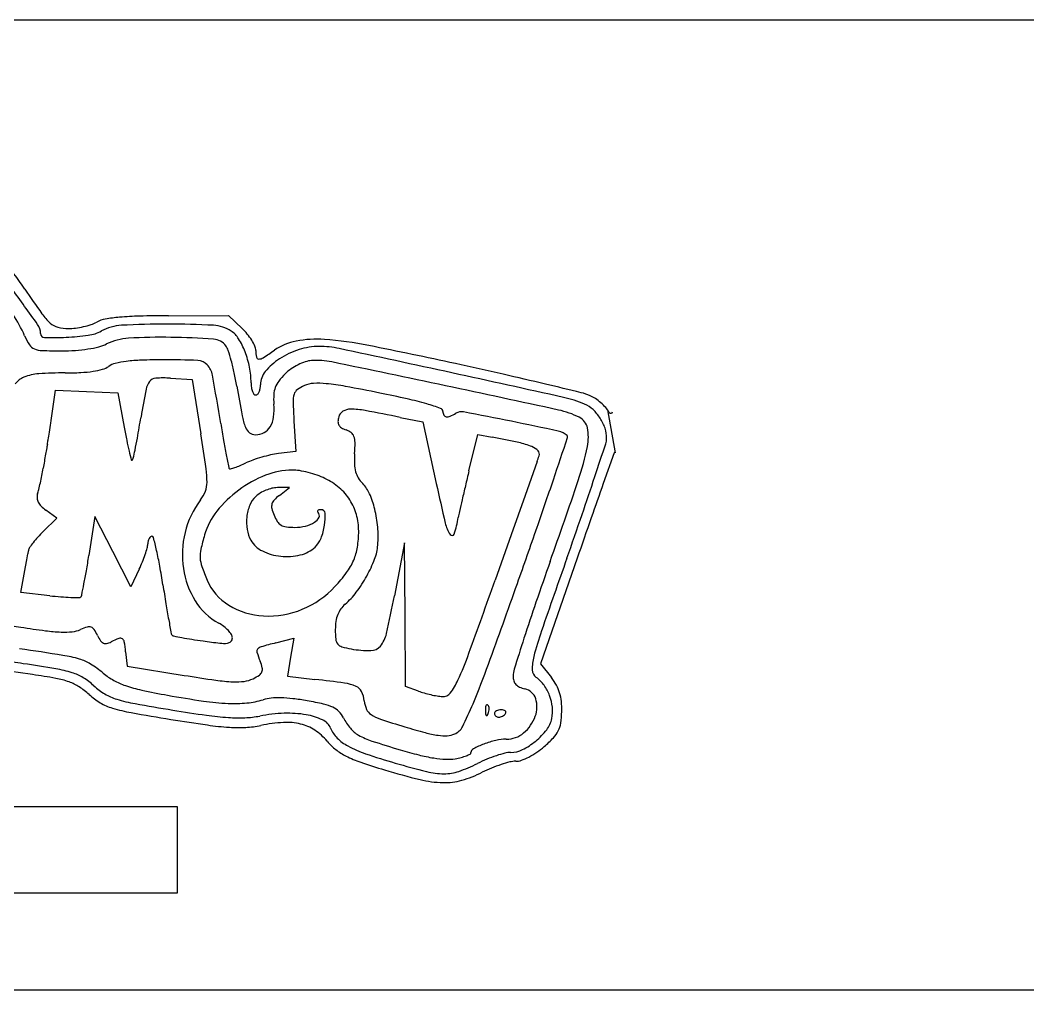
# Model space of a CAD drawing. Extents: x 0 to 8.27, y 0 to 1.29.
# Drawn here: x 4.331 to 5.674, y 0 to 1.292 of the extents above; entities that cross this region are included whole.
import ezdxf

# ---------------------------------------------------------------- set-up
doc = ezdxf.new("R2010")
doc.units = 0
doc.layers.get('0').update_dxf_attribs({"linetype": 'CONTINUOUS'})

msp = doc.modelspace()

# ---------------------------------------------------------------- linework, layer by layer
at = {"color": 7}
for points in [[(8.267717, 1.291831), (0, 1.291831)], [(4.528838, 0.898119), (4.608769, 0.898327), (4.626985, 0.881142)], [(4.531793, 0.814847), (4.560582, 0.813077), (4.571983, 0.740823)], [(4.37402, 0.767765), (4.378486, 0.798888), (4.419928, 0.797163), (4.461369, 0.795438), (4.469863, 0.749558)], [(5.113764, 0.77257), (5.124115, 0.715343)], [(4.696086, 0.757649), (4.698505, 0.717263), (4.675343, 0.714332)], [(4.837654, 0.762699), (4.867798, 0.7566), (4.88564, 0.674531)], [(4.929189, 0.691227), (4.941158, 0.739881), (4.959874, 0.73631)], [(5.122637, 0.715213), (5.10809, 0.674389)], [(5.019986, 0.703857), (5.003956, 0.658533), (4.985354, 0.605997), (4.963926, 0.545564)], [(4.67664, 0.65867), (4.690202, 0.669031), (4.673933, 0.669031)], [(4.361995, 0.610563), (4.380299, 0.628589), (4.365577, 0.639068)], [(4.489944, 0.560263), (4.478937, 0.536745), (4.454928, 0.58378), (4.430919, 0.630814), (4.4229, 0.578508)], [(4.861748, 0.397942), (4.844611, 0.404169), (4.843981, 0.499854), (4.84335, 0.595539), (4.829817, 0.52504)], [(4.370707, 0.52502), (4.33225, 0.529231), (4.336603, 0.553565), (4.33837, 0.56342), (4.340079, 0.572902), (4.341542, 0.580976)], [(5.073292, 0.574945), (5.024667, 0.434221), (5.039018, 0.415904)], [(4.672004, 0.462248), (4.695692, 0.468351), (4.691668, 0.443031), (4.687644, 0.417712), (4.724064, 0.413589)], [(4.471879, 0.450159), (4.473832, 0.431186), (4.549846, 0.41897)], [(0, 0), (8.267717, 0)]]:
    msp.add_lwpolyline(points, dxfattribs=at)
msp.add_lwpolyline([(3.859076, 0.129183), (4.541162, 0.129183), (4.541162, 0.244012), (3.859076, 0.244012)], close=True, dxfattribs=at)
for points in [[(4.337547, 0.933417), (4.3281, 0.947281), (4.318221, 0.960879), (4.307923, 0.974194)], [(4.354633, 0.886353), (4.343191, 0.902525), (4.331621, 0.918616), (4.319924, 0.934625)], [(4.337547, 0.933417), (4.345019, 0.922451), (4.352616, 0.911562), (4.360336, 0.900751)], [(4.337347, 0.8714), (4.332941, 0.881349), (4.327688, 0.890945), (4.321638, 0.900093)], [(4.360336, 0.900751), (4.363578, 0.896211), (4.367325, 0.892011), (4.371514, 0.888223)], [(4.358548, 0.874167), (4.358548, 0.878504), (4.357185, 0.882745), (4.354633, 0.886353)], [(4.371514, 0.888223), (4.374384, 0.885626), (4.377881, 0.883726), (4.381702, 0.882686)], [(4.415822, 0.883513), (4.419184, 0.884281), (4.422504, 0.8852), (4.425772, 0.886269)], [(4.425772, 0.886269), (4.428391, 0.887126), (4.43092, 0.88821), (4.433327, 0.889508)], [(4.444738, 0.893479), (4.440727, 0.892762), (4.436871, 0.89142), (4.433327, 0.889508)], [(4.463714, 0.896026), (4.457351, 0.895452), (4.451018, 0.894602), (4.444738, 0.893479)], [(4.49055, 0.897577), (4.481589, 0.897347), (4.472638, 0.89683), (4.463714, 0.896026)], [(4.527533, 0.886895), (4.50716, 0.886916), (4.48679, 0.886375), (4.466449, 0.885275)], [(4.528838, 0.898119), (4.516073, 0.898085), (4.50331, 0.897905), (4.49055, 0.897577)], [(4.588819, 0.885276), (4.568409, 0.886335), (4.547973, 0.886874), (4.527533, 0.886895)], [(4.358548, 0.874167), (4.358548, 0.871393), (4.360892, 0.869125), (4.363831, 0.869055)], [(4.381702, 0.882686), (4.386222, 0.881456), (4.390908, 0.880853), (4.395612, 0.880898)], [(4.395612, 0.880898), (4.39883, 0.88093), (4.402042, 0.881163), (4.405227, 0.881596)], [(4.405227, 0.881592), (4.408789, 0.882074), (4.412324, 0.882715), (4.415822, 0.883513)], [(4.422081, 0.872046), (4.428233, 0.872904), (4.43416, 0.874838), (4.439558, 0.87775)], [(4.466449, 0.885275), (4.456989, 0.884763), (4.447784, 0.882187), (4.439558, 0.87775)], [(4.612414, 0.877577), (4.605464, 0.88217), (4.597291, 0.884836), (4.588819, 0.885276)], [(4.62241, 0.867298), (4.61991, 0.871369), (4.616499, 0.874877), (4.612414, 0.877577)], [(4.633956, 0.873664), (4.631804, 0.876295), (4.629475, 0.878792), (4.626985, 0.881142)], [(4.63985, 0.865417), (4.638074, 0.868282), (4.636106, 0.871037), (4.633956, 0.873664)], [(4.337347, 0.8714), (4.339222, 0.867165), (4.341417, 0.863062), (4.343915, 0.859124)], [(4.343915, 0.859124), (4.345404, 0.856776), (4.34764, 0.854931), (4.350304, 0.853852)], [(4.363831, 0.869055), (4.373443, 0.868826), (4.383061, 0.868923), (4.392666, 0.869347)], [(4.392666, 0.869351), (4.402513, 0.869786), (4.41233, 0.870686), (4.422081, 0.872046)], [(4.436106, 0.856677), (4.439689, 0.857567), (4.443157, 0.858827), (4.446449, 0.860432)], [(4.475875, 0.868086), (4.465608, 0.867497), (4.455585, 0.86489), (4.446449, 0.860432)], [(4.532257, 0.869251), (4.513454, 0.869553), (4.494646, 0.869166), (4.475875, 0.868089)], [(4.588947, 0.866778), (4.57008, 0.868123), (4.551175, 0.868947), (4.532257, 0.869251)], [(4.605439, 0.857884), (4.60164, 0.863039), (4.595583, 0.866305), (4.588947, 0.866778)], [(4.630978, 0.84998), (4.628669, 0.85598), (4.625802, 0.861775), (4.62241, 0.867298)], [(4.64396, 0.857617), (4.642778, 0.860301), (4.641405, 0.862907), (4.63985, 0.865417)], [(4.699112, 0.864276), (4.68857, 0.862299), (4.678622, 0.858148), (4.669979, 0.85212)], [(4.736571, 0.866361), (4.724042, 0.86729), (4.711438, 0.866588), (4.699112, 0.864276)], [(4.795606, 0.858338), (4.776131, 0.86221), (4.756412, 0.86489), (4.736571, 0.866361)], [(4.350304, 0.853852), (4.353535, 0.852544), (4.356996, 0.851816), (4.360509, 0.851706)], [(4.360509, 0.851706), (4.369331, 0.851429), (4.378157, 0.85129), (4.386983, 0.851289)], [(4.386983, 0.851293), (4.392965, 0.851293), (4.398945, 0.851502), (4.40491, 0.851918)], [(4.40491, 0.851915), (4.410536, 0.852307), (4.416141, 0.852932), (4.421708, 0.853788)], [(4.421708, 0.853788), (4.426554, 0.854533), (4.431358, 0.855497), (4.436106, 0.856677)], [(4.608591, 0.851743), (4.607887, 0.853933), (4.606824, 0.856005), (4.605439, 0.857884)], [(4.612598, 0.838199), (4.611369, 0.842741), (4.610033, 0.847257), (4.608591, 0.851743)], [(4.636909, 0.829374), (4.635541, 0.836386), (4.633558, 0.843278), (4.630978, 0.84998)], [(4.6452, 0.851745), (4.6452, 0.85376), (4.644778, 0.855755), (4.643959, 0.857617)], [(4.6452, 0.851745), (4.6452, 0.84874), (4.64549, 0.845742), (4.646066, 0.842787)], [(4.655072, 0.84212), (4.660107, 0.845366), (4.665076, 0.848699), (4.669979, 0.85212)], [(4.702837, 0.852945), (4.693627, 0.849971), (4.684894, 0.845817), (4.676882, 0.840601)], [(4.729759, 0.857172), (4.7206, 0.857172), (4.711503, 0.855743), (4.702837, 0.852945)], [(4.756248, 0.854369), (4.747557, 0.856231), (4.738672, 0.857172), (4.729759, 0.857172)], [(4.906323, 0.821953), (4.856318, 0.832839), (4.806293, 0.843645), (4.756248, 0.854369)], [(4.911034, 0.83425), (4.872644, 0.842643), (4.834166, 0.850673), (4.795606, 0.858338)], [(4.458132, 0.834571), (4.454925, 0.833787), (4.451914, 0.832413), (4.449272, 0.830527)], [(4.472606, 0.837205), (4.467728, 0.836614), (4.462894, 0.835734), (4.458132, 0.834571)], [(4.493072, 0.838798), (4.486228, 0.83856), (4.479399, 0.838028), (4.472606, 0.837205)], [(4.522008, 0.839347), (4.51236, 0.839319), (4.502713, 0.839139), (4.493072, 0.838805)], [(4.567905, 0.838511), (4.552614, 0.839118), (4.537312, 0.8394), (4.522008, 0.839355)], [(4.580674, 0.83264), (4.577469, 0.836189), (4.572842, 0.838316), (4.567905, 0.838511)], [(4.587464, 0.818952), (4.586547, 0.824008), (4.584201, 0.828737), (4.580674, 0.83264)], [(4.616567, 0.821838), (4.615388, 0.827322), (4.614065, 0.832777), (4.612598, 0.838199)], [(4.646066, 0.842787), (4.646343, 0.841364), (4.64767, 0.840337), (4.649204, 0.84036)], [(4.649204, 0.84036), (4.651301, 0.840392), (4.653341, 0.841004), (4.655072, 0.84212)], [(4.676882, 0.840601), (4.669672, 0.835906), (4.663255, 0.83021), (4.657849, 0.823705)], [(4.701545, 0.832745), (4.698311, 0.831108), (4.695212, 0.829245), (4.692274, 0.82717)], [(4.711014, 0.836665), (4.707753, 0.835595), (4.704587, 0.834284), (4.701545, 0.832745)], [(4.719565, 0.838347), (4.71665, 0.838137), (4.713775, 0.837572), (4.711014, 0.836665)], [(4.746414, 0.836562), (4.737605, 0.838392), (4.728559, 0.838993), (4.719565, 0.838347)], [(4.897964, 0.804744), (4.847473, 0.815458), (4.796956, 0.826064), (4.746414, 0.836562)], [(4.974692, 0.820079), (4.953493, 0.824883), (4.932273, 0.829607), (4.911034, 0.83425)], [(4.356153, 0.820695), (4.349354, 0.820228), (4.342684, 0.8187), (4.336415, 0.816172)], [(4.391221, 0.821896), (4.37952, 0.821896), (4.367823, 0.821495), (4.356153, 0.820695)], [(4.391221, 0.821896), (4.398223, 0.821897), (4.405224, 0.82207), (4.412217, 0.822417)], [(4.412217, 0.822412), (4.417753, 0.822685), (4.42327, 0.82323), (4.428745, 0.824045)], [(4.428745, 0.824045), (4.432968, 0.824673), (4.437143, 0.825561), (4.441243, 0.826704)], [(4.441243, 0.826704), (4.444142, 0.827512), (4.446862, 0.828807), (4.449272, 0.830527)], [(4.598602, 0.754572), (4.595064, 0.776058), (4.591352, 0.797519), (4.587464, 0.818952)], [(4.619947, 0.804257), (4.618949, 0.810139), (4.617822, 0.816001), (4.616567, 0.821838)], [(4.638934, 0.808667), (4.638919, 0.815612), (4.638241, 0.822543), (4.636909, 0.829374)], [(4.657849, 0.823705), (4.653692, 0.818703), (4.651432, 0.81253), (4.651432, 0.806173)], [(4.684281, 0.820493), (4.681255, 0.817513), (4.678448, 0.814342), (4.675879, 0.811002)], [(4.692274, 0.82717), (4.68942, 0.825154), (4.686747, 0.822921), (4.684281, 0.820493)], [(5.055167, 0.789264), (5.005574, 0.80025), (4.95596, 0.811147), (4.906323, 0.821953)], [(5.03103, 0.806989), (5.012277, 0.811454), (4.993498, 0.815818), (4.974692, 0.820079)], [(4.336415, 0.816172), (4.331733, 0.814284), (4.327717, 0.81118), (4.324834, 0.807221)], [(4.503784, 0.810662), (4.501434, 0.807578), (4.49984, 0.804039), (4.499117, 0.800302)], [(4.511931, 0.814897), (4.508679, 0.814713), (4.505687, 0.813158), (4.503784, 0.810662)], [(4.531793, 0.814847), (4.525179, 0.815237), (4.518545, 0.815237), (4.511931, 0.814847)], [(4.638934, 0.808667), (4.638939, 0.806595), (4.639095, 0.804525), (4.639402, 0.802474)], [(4.650975, 0.800936), (4.651279, 0.802667), (4.651432, 0.804418), (4.651432, 0.806173)], [(4.675879, 0.811002), (4.673889, 0.808415), (4.672308, 0.805569), (4.671185, 0.802553)], [(4.722242, 0.80791), (4.717999, 0.807678), (4.713839, 0.806705), (4.709973, 0.805043)], [(4.739045, 0.807542), (4.733463, 0.808092), (4.727844, 0.808214), (4.722242, 0.807906)], [(4.764745, 0.803909), (4.756239, 0.805477), (4.747664, 0.806689), (4.739045, 0.807542)], [(5.078543, 0.795526), (5.062718, 0.799394), (5.04688, 0.803215), (5.03103, 0.806989)], [(4.499117, 0.800302), (4.496724, 0.787925), (4.494471, 0.775524), (4.49236, 0.763102)], [(4.619947, 0.804257), (4.622177, 0.79112), (4.624518, 0.778), (4.626969, 0.764899)], [(4.639402, 0.802474), (4.639669, 0.800691), (4.640134, 0.798939), (4.640789, 0.797248)], [(4.640789, 0.797248), (4.641285, 0.795968), (4.641964, 0.794759), (4.642807, 0.793654)], [(4.642807, 0.793654), (4.643363, 0.792931), (4.644253, 0.792503), (4.6452, 0.792505)], [(4.6452, 0.792499), (4.646112, 0.792498), (4.64698, 0.792866), (4.647584, 0.793509)], [(4.647584, 0.793512), (4.648421, 0.794406), (4.649102, 0.79542), (4.649601, 0.796515)], [(4.649601, 0.796515), (4.650247, 0.797931), (4.650708, 0.799416), (4.650975, 0.800936)], [(4.669191, 0.793075), (4.668949, 0.788817), (4.668991, 0.784549), (4.669318, 0.780296)], [(4.671185, 0.802553), (4.670048, 0.799499), (4.669377, 0.796307), (4.669191, 0.793075)], [(4.69628, 0.793377), (4.695295, 0.790016), (4.694847, 0.786535), (4.69495, 0.783049)], [(4.700623, 0.799608), (4.698518, 0.798012), (4.696999, 0.795832), (4.69628, 0.793377)], [(4.709973, 0.805043), (4.706628, 0.803605), (4.703488, 0.80178), (4.700623, 0.799608)], [(4.810371, 0.795107), (4.79519, 0.798167), (4.77998, 0.801101), (4.764745, 0.803909)], [(4.846945, 0.787292), (4.834788, 0.790039), (4.822596, 0.792644), (4.810371, 0.795107)], [(5.048489, 0.772433), (4.998342, 0.78332), (4.948167, 0.79409), (4.897964, 0.804744)], [(5.090619, 0.791489), (5.086725, 0.793163), (5.082685, 0.794514), (5.078543, 0.795526)], [(4.66887, 0.763025), (4.669606, 0.768755), (4.669754, 0.774539), (4.669314, 0.780296)], [(4.69495, 0.783049), (4.6952, 0.774577), (4.695579, 0.76611), (4.696085, 0.757649)], [(4.872984, 0.780567), (4.864383, 0.78307), (4.855698, 0.785313), (4.846945, 0.787292)], [(4.891475, 0.774672), (4.885368, 0.776791), (4.879202, 0.778757), (4.872984, 0.780567)], [(5.083273, 0.780209), (5.074242, 0.784091), (5.064828, 0.787124), (5.055167, 0.789264)], [(5.094395, 0.772964), (5.09117, 0.77598), (5.087405, 0.778433), (5.083273, 0.780209)], [(5.097598, 0.787667), (5.09541, 0.789154), (5.093073, 0.790434), (5.090619, 0.791489)], [(5.10487, 0.782039), (5.102573, 0.784056), (5.100144, 0.785936), (5.097598, 0.787667)], [(5.111336, 0.775604), (5.109325, 0.777874), (5.107166, 0.780024), (5.10487, 0.782039)], [(4.372172, 0.755152), (4.3728, 0.759355), (4.373416, 0.763559), (4.37402, 0.767765)], [(4.761303, 0.770782), (4.758502, 0.769058), (4.756481, 0.766412), (4.755635, 0.763359)], [(4.771441, 0.773582), (4.767843, 0.773611), (4.764317, 0.772637), (4.761303, 0.770782)], [(4.791068, 0.771709), (4.784601, 0.772902), (4.778031, 0.773529), (4.771441, 0.773582)], [(4.837654, 0.762699), (4.822155, 0.765835), (4.806625, 0.768839), (4.791068, 0.771709)], [(4.894463, 0.770632), (4.894463, 0.772436), (4.89327, 0.774049), (4.891475, 0.774672)], [(4.894463, 0.770632), (4.894463, 0.768943), (4.894866, 0.767275), (4.895642, 0.765752)], [(4.895642, 0.765752), (4.896246, 0.764566), (4.897429, 0.763736), (4.898807, 0.763531)], [(4.90411, 0.764185), (4.906769, 0.765295), (4.909336, 0.76659), (4.911791, 0.76806)], [(4.921997, 0.769843), (4.918478, 0.770513), (4.914822, 0.769874), (4.911791, 0.76806)], [(4.985648, 0.757389), (4.964454, 0.761645), (4.943237, 0.765796), (4.921997, 0.769843)], [(5.07592, 0.762728), (5.067272, 0.767094), (5.058048, 0.770358), (5.048489, 0.772433)], [(5.103907, 0.76159), (5.101238, 0.765732), (5.098044, 0.769552), (5.094395, 0.772964)], [(5.115862, 0.769323), (5.114577, 0.771552), (5.113061, 0.773656), (5.111336, 0.775604)], [(5.115862, 0.769323), (5.116377, 0.76843), (5.117437, 0.767947), (5.118498, 0.768121)], [(5.118498, 0.768121), (5.119559, 0.768296), (5.120384, 0.769089), (5.120548, 0.770094)], [(4.370314, 0.742983), (4.370946, 0.747038), (4.371565, 0.751094), (4.372172, 0.755152)], [(4.487481, 0.734933), (4.489137, 0.744318), (4.490763, 0.753708), (4.49236, 0.763102)], [(4.598602, 0.754572), (4.599841, 0.747048), (4.601117, 0.73953), (4.602431, 0.732018)], [(4.626969, 0.764899), (4.627958, 0.759618), (4.629431, 0.754428), (4.631372, 0.749387)], [(4.664404, 0.750231), (4.666774, 0.754176), (4.668292, 0.758524), (4.66887, 0.763025)], [(4.754696, 0.757088), (4.754653, 0.755468), (4.755053, 0.753864), (4.755858, 0.752432)], [(4.755635, 0.763359), (4.755067, 0.76131), (4.754752, 0.759206), (4.754696, 0.757088)], [(4.755858, 0.752432), (4.756668, 0.75099), (4.757854, 0.749766), (4.759304, 0.748876)], [(4.898807, 0.763531), (4.900605, 0.763265), (4.902446, 0.763493), (4.90411, 0.764187)], [(5.048157, 0.744431), (5.027351, 0.74888), (5.006514, 0.753199), (4.985648, 0.757389)], [(5.086989, 0.748495), (5.085772, 0.754575), (5.081703, 0.759808), (5.07592, 0.762728)], [(5.110366, 0.748178), (5.10879, 0.752877), (5.106622, 0.75738), (5.103907, 0.76159)], [(4.368664, 0.732613), (4.369224, 0.736069), (4.369774, 0.739525), (4.370314, 0.742983)], [(4.469863, 0.749558), (4.470943, 0.743729), (4.472078, 0.73791), (4.473271, 0.732101)], [(4.579023, 0.694301), (4.576775, 0.709821), (4.574428, 0.725329), (4.571983, 0.740823)], [(4.631372, 0.749387), (4.632448, 0.746593), (4.634316, 0.744131), (4.636773, 0.742269)], [(4.636773, 0.742269), (4.639065, 0.740531), (4.641917, 0.739584), (4.644857, 0.739584)], [(4.644857, 0.739584), (4.648837, 0.739584), (4.652746, 0.740569), (4.656196, 0.74244)], [(4.656196, 0.74244), (4.659622, 0.744298), (4.662456, 0.746988), (4.664404, 0.750231)], [(4.759304, 0.748876), (4.761214, 0.747702), (4.763257, 0.746734), (4.765396, 0.745987)], [(4.77225, 0.742314), (4.770192, 0.743881), (4.767876, 0.745122), (4.765396, 0.745987)], [(4.775973, 0.737298), (4.775259, 0.739268), (4.773968, 0.741007), (4.77225, 0.742314)], [(5.059903, 0.738319), (5.056678, 0.741361), (5.052606, 0.74348), (5.048157, 0.744431)], [(5.06052, 0.735937), (5.060801, 0.736777), (5.060563, 0.737696), (5.059903, 0.738319)], [(5.08698, 0.723994), (5.088606, 0.732088), (5.088609, 0.740399), (5.086989, 0.748495)], [(5.112478, 0.734898), (5.112519, 0.739402), (5.111806, 0.743884), (5.110366, 0.748178)], [(4.367676, 0.7271), (4.36734, 0.725391), (4.367018, 0.723679), (4.366711, 0.721965)], [(4.367676, 0.7271), (4.368036, 0.728933), (4.368366, 0.730771), (4.368664, 0.732613)], [(4.473271, 0.732101), (4.474257, 0.727295), (4.475325, 0.722505), (4.476474, 0.717732)], [(4.484401, 0.718885), (4.485508, 0.724221), (4.486535, 0.72957), (4.487481, 0.734933)], [(4.602431, 0.732018), (4.603557, 0.72558), (4.604734, 0.71915), (4.605961, 0.712729)], [(4.777401, 0.729224), (4.777398, 0.731971), (4.776916, 0.734699), (4.775973, 0.737298)], [(4.776918, 0.714225), (4.777244, 0.719219), (4.777405, 0.724221), (4.777401, 0.729224)], [(4.995428, 0.729047), (4.983612, 0.731621), (4.97176, 0.734042), (4.959874, 0.73631)], [(5.013059, 0.72366), (5.007357, 0.72593), (5.001458, 0.727733), (4.995428, 0.729047)], [(5.041556, 0.679463), (5.047887, 0.698285), (5.054209, 0.71711), (5.06052, 0.735937)], [(5.096899, 0.683786), (5.101719, 0.698359), (5.10651, 0.71294), (5.111269, 0.72753)], [(5.111269, 0.72753), (5.112048, 0.729918), (5.112455, 0.7324), (5.112478, 0.734898)], [(4.365242, 0.713664), (4.364691, 0.710508), (4.364146, 0.70735), (4.363609, 0.70419)], [(4.366711, 0.721965), (4.366216, 0.719199), (4.365726, 0.716432), (4.365242, 0.713664)], [(4.476474, 0.717732), (4.477424, 0.713788), (4.4784, 0.709849), (4.479403, 0.705917)], [(4.482074, 0.708444), (4.482901, 0.711914), (4.483677, 0.715395), (4.484401, 0.718885)], [(4.605961, 0.712729), (4.607031, 0.70713), (4.608113, 0.701533), (4.609206, 0.695937)], [(4.665015, 0.712527), (4.661007, 0.711629), (4.657028, 0.710614), (4.653086, 0.709485)], [(4.675343, 0.714332), (4.67187, 0.713893), (4.668424, 0.71329), (4.665015, 0.712527)], [(4.776918, 0.714225), (4.776619, 0.709625), (4.776544, 0.705014), (4.776696, 0.700407)], [(5.021121, 0.718118), (5.018924, 0.720528), (5.016164, 0.722425), (5.013059, 0.72366)], [(5.02258, 0.71135), (5.023373, 0.713692), (5.022821, 0.716254), (5.021121, 0.718118)], [(5.074742, 0.678556), (5.079805, 0.693451), (5.083892, 0.708625), (5.08698, 0.723994)], [(5.123474, 0.715867), (5.123085, 0.715816), (5.12276, 0.715562), (5.122636, 0.71521)], [(5.123919, 0.715739), (5.123796, 0.715839), (5.123634, 0.715884), (5.123474, 0.715863)], [(5.124115, 0.715343), (5.124113, 0.715495), (5.124041, 0.715639), (5.123919, 0.715739)], [(4.363609, 0.70419), (4.363074, 0.70105), (4.362547, 0.697907), (4.362027, 0.694764)], [(4.479403, 0.705917), (4.479456, 0.705712), (4.479622, 0.705551), (4.479837, 0.705495)], [(4.479837, 0.705495), (4.480052, 0.705439), (4.480282, 0.705497), (4.480439, 0.705646)], [(4.480439, 0.705642), (4.481254, 0.706411), (4.481821, 0.707382), (4.482074, 0.708444)], [(4.617362, 0.695799), (4.619694, 0.696612), (4.621997, 0.697499), (4.624267, 0.698456)], [(4.624267, 0.698456), (4.626904, 0.699568), (4.629515, 0.700733), (4.6321, 0.701949)], [(4.641463, 0.705784), (4.638272, 0.704663), (4.635147, 0.703383), (4.6321, 0.701949)], [(4.653086, 0.709485), (4.649172, 0.708365), (4.645296, 0.70713), (4.641463, 0.705784)], [(4.776696, 0.700407), (4.776809, 0.696968), (4.77732, 0.693551), (4.778219, 0.690217)], [(5.019986, 0.703857), (5.020868, 0.706349), (5.021732, 0.708847), (5.02258, 0.71135)], [(4.358276, 0.675373), (4.358995, 0.678646), (4.359674, 0.681926), (4.360311, 0.685214)], [(4.360311, 0.685214), (4.360927, 0.688391), (4.361499, 0.691574), (4.362027, 0.694764)], [(4.580292, 0.676061), (4.580323, 0.682162), (4.579899, 0.688257), (4.579023, 0.694301)], [(4.609206, 0.695937), (4.609328, 0.695311), (4.60965, 0.694734), (4.610127, 0.694283)], [(4.610127, 0.694283), (4.610526, 0.693909), (4.611112, 0.693776), (4.611647, 0.693939)], [(4.611647, 0.693936), (4.613566, 0.694518), (4.615472, 0.695139), (4.617362, 0.695799)], [(4.65812, 0.685552), (4.64536, 0.680512), (4.633378, 0.673873), (4.622496, 0.665815)], [(4.693743, 0.69242), (4.681508, 0.692343), (4.669406, 0.69001), (4.65812, 0.685552)], [(4.703253, 0.691674), (4.700113, 0.692191), (4.69693, 0.692442), (4.693743, 0.692424)], [(4.715014, 0.689221), (4.711134, 0.690205), (4.70721, 0.691024), (4.703253, 0.691674)], [(4.727013, 0.68563), (4.723072, 0.686994), (4.719068, 0.688192), (4.715014, 0.689221)], [(4.737364, 0.68135), (4.73401, 0.682975), (4.730553, 0.684404), (4.727013, 0.68563)], [(4.778219, 0.690217), (4.778995, 0.68734), (4.780181, 0.684576), (4.781745, 0.682001)], [(4.929189, 0.691227), (4.927583, 0.684699), (4.926, 0.678165), (4.924442, 0.671627)], [(4.356231, 0.666589), (4.356949, 0.66951), (4.357631, 0.672438), (4.358276, 0.675373)], [(4.57804, 0.664338), (4.57951, 0.668092), (4.580272, 0.67206), (4.580292, 0.676061)], [(4.756398, 0.668922), (4.750657, 0.673832), (4.744258, 0.678011), (4.737364, 0.68135)], [(4.781745, 0.682001), (4.783398, 0.679279), (4.785377, 0.676746), (4.787643, 0.674451)], [(4.796847, 0.660855), (4.794679, 0.665877), (4.791561, 0.670484), (4.787643, 0.674451)], [(4.88564, 0.674531), (4.889466, 0.656936), (4.893446, 0.639371), (4.897581, 0.621838)], [(4.924442, 0.671627), (4.92296, 0.665412), (4.921504, 0.659191), (4.920075, 0.652965)], [(5.019911, 0.616179), (5.027233, 0.637241), (5.034448, 0.658336), (5.041556, 0.679463)], [(5.03736, 0.570809), (5.050049, 0.606654), (5.06251, 0.64257), (5.074742, 0.678556)], [(5.079818, 0.633144), (5.085611, 0.649995), (5.091304, 0.666876), (5.096899, 0.683786)], [(5.10809, 0.674389), (5.102698, 0.659246), (5.09735, 0.644088), (5.092048, 0.628917)], [(4.354555, 0.660758), (4.353956, 0.658944), (4.35372, 0.657041), (4.353858, 0.655146)], [(4.354555, 0.660758), (4.355189, 0.662682), (4.355748, 0.664627), (4.356231, 0.666589)], [(4.571537, 0.652632), (4.574229, 0.656254), (4.576415, 0.660189), (4.57804, 0.664338)], [(4.622496, 0.665815), (4.611519, 0.657687), (4.601743, 0.64821), (4.593426, 0.637638)], [(4.651165, 0.661775), (4.649007, 0.660487), (4.647006, 0.658977), (4.6452, 0.657273)], [(4.658781, 0.665577), (4.656142, 0.664497), (4.653596, 0.663226), (4.651165, 0.661775)], [(4.666793, 0.668175), (4.664055, 0.667507), (4.661376, 0.666639), (4.658781, 0.665577)], [(4.673933, 0.669031), (4.671524, 0.669032), (4.669125, 0.668745), (4.666793, 0.668177)], [(4.67664, 0.65867), (4.674155, 0.656772), (4.671826, 0.654701), (4.669669, 0.652475)], [(4.7706, 0.652651), (4.766729, 0.658697), (4.761945, 0.664178), (4.756398, 0.668922)], [(4.803741, 0.640368), (4.802021, 0.647358), (4.799716, 0.654209), (4.796847, 0.660855)], [(4.353857, 0.655146), (4.353994, 0.653265), (4.354508, 0.651425), (4.355372, 0.649725)], [(4.355372, 0.649725), (4.356365, 0.647771), (4.357675, 0.645975), (4.359254, 0.644401)], [(4.359254, 0.644401), (4.361201, 0.64246), (4.363316, 0.640677), (4.365577, 0.639068)], [(4.571537, 0.652632), (4.561826, 0.63957), (4.554867, 0.624869), (4.551039, 0.609329)], [(4.63724, 0.645713), (4.635179, 0.640653), (4.633832, 0.635359), (4.633235, 0.629968)], [(4.6452, 0.657273), (4.641719, 0.653988), (4.639007, 0.65005), (4.63724, 0.645713)], [(4.666702, 0.647272), (4.666173, 0.645298), (4.666152, 0.643235), (4.66664, 0.641252)], [(4.669669, 0.652475), (4.66824, 0.650998), (4.667221, 0.649211), (4.666702, 0.647272)], [(4.779321, 0.633131), (4.777428, 0.640001), (4.77449, 0.646576), (4.7706, 0.652651)], [(4.920075, 0.652965), (4.918865, 0.647698), (4.917676, 0.642427), (4.916505, 0.637152)], [(4.593426, 0.637638), (4.585945, 0.628129), (4.580386, 0.617399), (4.577028, 0.605988)], [(4.666643, 0.641252), (4.6674, 0.63818), (4.668376, 0.63516), (4.669564, 0.632212)], [(4.669564, 0.632212), (4.670722, 0.629337), (4.672165, 0.626571), (4.673874, 0.623951)], [(4.727713, 0.638499), (4.727368, 0.638164), (4.727232, 0.637685), (4.727353, 0.637232)], [(4.727353, 0.637232), (4.7275, 0.636677), (4.727805, 0.63617), (4.728233, 0.635765)], [(4.729396, 0.639367), (4.728755, 0.639244), (4.728169, 0.638943), (4.727713, 0.638502)], [(4.729445, 0.629604), (4.730431, 0.631696), (4.72995, 0.634146), (4.728234, 0.635765)], [(4.732219, 0.639634), (4.731271, 0.639634), (4.730325, 0.639543), (4.729396, 0.639363)], [(4.737583, 0.634908), (4.73739, 0.637569), (4.735046, 0.639634), (4.732219, 0.639634)], [(4.736899, 0.619189), (4.737734, 0.62439), (4.737963, 0.629661), (4.737583, 0.634908)], [(4.782295, 0.611183), (4.782295, 0.618589), (4.781296, 0.625964), (4.779321, 0.633131)], [(4.807651, 0.616585), (4.806973, 0.624593), (4.805666, 0.632542), (4.803741, 0.640368)], [(4.916505, 0.637152), (4.915927, 0.634545), (4.915415, 0.631926), (4.914969, 0.629296)], [(5.059569, 0.57496), (5.066394, 0.594331), (5.073143, 0.613726), (5.079818, 0.633144)], [(4.633235, 0.629968), (4.632619, 0.62441), (4.63276, 0.6188), (4.633655, 0.613276)], [(4.673874, 0.623951), (4.675129, 0.622025), (4.676846, 0.620405), (4.678886, 0.619219)], [(4.678886, 0.619219), (4.681049, 0.617961), (4.683468, 0.617147), (4.685985, 0.616828)], [(4.697251, 0.616118), (4.702074, 0.616117), (4.706876, 0.616706), (4.711538, 0.61787)], [(4.711538, 0.61787), (4.715825, 0.61894), (4.719893, 0.620677), (4.723573, 0.623011)], [(4.723573, 0.623011), (4.726148, 0.624645), (4.728183, 0.626929), (4.729445, 0.629604)], [(4.732126, 0.601573), (4.734335, 0.60728), (4.735934, 0.613182), (4.736899, 0.619189)], [(4.897581, 0.621838), (4.89885, 0.616455), (4.901055, 0.611307), (4.904105, 0.606602)], [(4.909607, 0.607271), (4.911915, 0.614491), (4.913706, 0.621849), (4.914969, 0.629296)], [(5.092048, 0.628917), (5.085764, 0.610936), (5.079512, 0.592945), (5.073292, 0.574945)], [(4.361995, 0.610563), (4.359546, 0.608152), (4.357176, 0.605672), (4.354886, 0.603126)], [(4.506739, 0.604359), (4.506024, 0.604359), (4.50534, 0.604085), (4.504844, 0.603599)], [(4.508949, 0.602704), (4.50871, 0.603673), (4.507794, 0.604359), (4.506739, 0.604359)], [(4.551039, 0.609329), (4.547156, 0.593566), (4.54638, 0.577264), (4.54875, 0.561236)], [(4.577028, 0.605988), (4.57517, 0.599678), (4.573514, 0.593316), (4.572063, 0.586911)], [(4.633655, 0.613276), (4.63447, 0.608246), (4.636186, 0.603385), (4.638731, 0.598899)], [(4.685985, 0.616828), (4.68972, 0.616355), (4.693484, 0.616119), (4.697251, 0.61612)], [(4.780647, 0.589873), (4.781744, 0.596929), (4.782295, 0.604051), (4.782295, 0.611183)], [(4.807776, 0.592599), (4.808369, 0.600586), (4.808327, 0.608604), (4.80765, 0.616585)], [(4.904105, 0.606602), (4.90473, 0.605638), (4.905897, 0.60511), (4.907085, 0.605254)], [(4.907085, 0.605254), (4.908273, 0.605398), (4.90926, 0.606187), (4.909607, 0.607269)], [(4.993691, 0.5415), (5.002508, 0.566369), (5.011248, 0.591262), (5.019911, 0.616179)], [(4.348665, 0.595683), (4.347006, 0.593545), (4.345425, 0.591355), (4.343923, 0.589117)], [(4.354886, 0.603126), (4.35272, 0.600716), (4.350645, 0.598233), (4.348665, 0.595683)], [(4.500539, 0.588605), (4.501037, 0.590392), (4.501329, 0.592223), (4.501412, 0.594069)], [(4.501946, 0.598008), (4.50165, 0.596712), (4.501471, 0.595394), (4.501412, 0.594069)], [(4.503167, 0.601335), (4.502619, 0.600277), (4.502209, 0.59916), (4.501946, 0.598008)], [(4.504844, 0.603597), (4.504164, 0.60293), (4.503598, 0.602167), (4.503167, 0.601335)], [(4.51309, 0.585293), (4.511765, 0.591108), (4.510385, 0.596912), (4.508949, 0.602704)], [(4.638731, 0.598899), (4.642183, 0.592812), (4.647509, 0.587853), (4.654006, 0.584677)], [(4.724229, 0.589889), (4.727732, 0.593195), (4.730427, 0.597182), (4.732126, 0.601573)], [(4.803567, 0.573839), (4.805883, 0.579879), (4.8073, 0.586192), (4.807776, 0.592599)], [(4.342323, 0.585219), (4.342059, 0.583805), (4.341799, 0.582391), (4.341542, 0.580976)], [(4.343923, 0.589117), (4.343125, 0.587928), (4.342582, 0.586604), (4.342323, 0.585219)], [(4.419619, 0.558265), (4.420771, 0.565005), (4.421864, 0.571752), (4.4229, 0.578508)], [(4.494191, 0.570021), (4.495505, 0.57328), (4.496726, 0.576573), (4.497852, 0.579895)], [(4.497853, 0.579895), (4.49883, 0.582775), (4.499726, 0.58568), (4.500539, 0.588605)], [(4.517372, 0.564337), (4.516102, 0.57135), (4.514675, 0.578337), (4.51309, 0.585293)], [(4.572063, 0.586911), (4.571203, 0.583119), (4.570877, 0.579237), (4.571094, 0.575364)], [(4.654006, 0.584677), (4.661645, 0.580942), (4.669946, 0.578565), (4.678496, 0.577664)], [(4.678496, 0.577664), (4.687216, 0.576746), (4.696039, 0.577314), (4.704545, 0.579343)], [(4.704545, 0.579343), (4.711994, 0.581119), (4.718796, 0.584763), (4.724229, 0.589889)], [(4.775632, 0.5724), (4.778031, 0.578016), (4.779715, 0.583882), (4.780647, 0.589873)], [(4.489944, 0.560263), (4.491449, 0.56348), (4.492865, 0.566734), (4.494191, 0.570021)], [(4.521526, 0.539453), (4.520256, 0.547764), (4.518871, 0.55606), (4.517372, 0.564337)], [(4.571094, 0.575364), (4.57131, 0.571509), (4.572069, 0.567697), (4.573351, 0.56403)], [(4.573351, 0.56403), (4.5755, 0.557885), (4.57785, 0.551804), (4.580397, 0.545797)], [(4.766142, 0.555812), (4.769951, 0.56099), (4.773134, 0.566554), (4.775632, 0.5724)], [(4.793056, 0.551256), (4.797087, 0.558555), (4.800598, 0.5661), (4.803567, 0.573839)], [(5.03736, 0.570809), (5.030945, 0.552688), (5.024633, 0.534534), (5.018422, 0.516349)], [(5.059569, 0.57496), (5.048214, 0.54273), (5.036948, 0.510471), (5.02577, 0.478185)], [(4.416396, 0.540774), (4.417547, 0.546592), (4.418621, 0.552423), (4.419619, 0.558265)], [(4.54875, 0.561236), (4.551003, 0.546002), (4.556398, 0.531332), (4.564631, 0.518055)], [(4.750651, 0.537121), (4.756186, 0.543069), (4.761359, 0.54931), (4.766142, 0.555812)], [(4.779131, 0.529662), (4.784273, 0.536562), (4.788925, 0.543776), (4.793056, 0.551256)], [(4.413372, 0.525892), (4.414407, 0.530848), (4.415415, 0.535808), (4.416396, 0.540774)], [(4.521526, 0.539453), (4.522803, 0.531101), (4.524127, 0.522757), (4.525499, 0.514419)], [(4.580398, 0.545797), (4.586211, 0.532089), (4.596359, 0.520405), (4.609462, 0.512333)], [(4.707166, 0.507018), (4.723808, 0.51395), (4.738648, 0.524223), (4.750651, 0.537121)], [(4.929146, 0.448483), (4.940841, 0.480811), (4.952434, 0.513172), (4.963926, 0.545564)], [(4.955121, 0.433892), (4.968103, 0.469721), (4.98096, 0.50559), (4.993691, 0.5415)], [(4.370707, 0.52502), (4.375681, 0.524475), (4.380663, 0.524002), (4.385652, 0.523601)], [(4.385652, 0.523601), (4.389997, 0.523253), (4.39435, 0.522999), (4.398707, 0.52284)], [(4.409588, 0.522571), (4.410501, 0.52256), (4.411379, 0.522899), (4.412023, 0.523508)], [(4.412022, 0.523505), (4.412713, 0.524157), (4.413183, 0.524987), (4.413372, 0.525892)], [(4.764246, 0.513779), (4.769817, 0.518536), (4.774809, 0.523863), (4.779131, 0.529662)], [(4.819255, 0.474518), (4.823054, 0.491306), (4.826575, 0.508149), (4.829817, 0.52504)], [(4.398707, 0.522837), (4.402333, 0.522703), (4.40596, 0.522613), (4.409588, 0.522567)], [(4.525499, 0.514419), (4.526676, 0.507265), (4.527917, 0.500122), (4.529223, 0.492988)], [(4.564631, 0.518055), (4.572189, 0.505867), (4.582919, 0.495701), (4.595805, 0.48852)], [(4.609462, 0.512333), (4.623231, 0.503851), (4.639126, 0.498945), (4.655546, 0.498108)], [(4.764246, 0.513779), (4.762039, 0.511894), (4.760085, 0.509761), (4.758428, 0.507428)], [(5.018422, 0.516349), (5.012967, 0.500376), (5.007645, 0.484363), (5.002455, 0.468311)], [(4.655546, 0.498108), (4.673256, 0.497206), (4.690942, 0.500258), (4.707166, 0.507018)], [(4.754338, 0.499864), (4.753201, 0.496955), (4.752394, 0.493941), (4.751932, 0.490871)], [(4.758428, 0.507428), (4.756753, 0.505068), (4.75538, 0.502529), (4.754338, 0.499864)], [(4.307884, 0.48708), (4.316049, 0.485752), (4.324219, 0.484447), (4.332393, 0.483167)], [(4.420838, 0.483235), (4.417743, 0.4823), (4.414708, 0.481194), (4.41175, 0.479923)], [(4.425972, 0.483151), (4.424321, 0.483722), (4.422516, 0.483762), (4.420838, 0.483265)], [(4.529223, 0.492988), (4.530358, 0.486791), (4.531508, 0.480597), (4.532673, 0.474405)], [(4.602784, 0.483926), (4.600584, 0.485621), (4.598251, 0.487157), (4.595805, 0.48852)], [(4.608685, 0.478538), (4.606882, 0.480487), (4.604908, 0.482289), (4.602784, 0.483926)], [(4.751933, 0.490871), (4.751403, 0.487351), (4.751137, 0.483801), (4.751138, 0.480246)], [(4.332393, 0.483167), (4.343258, 0.481464), (4.354147, 0.479897), (4.365057, 0.478467)], [(4.365057, 0.478467), (4.372037, 0.477552), (4.379058, 0.47695), (4.386098, 0.476662)], [(4.386098, 0.476662), (4.39101, 0.476461), (4.395932, 0.476607), (4.400822, 0.4771)], [(4.400822, 0.477102), (4.404601, 0.477483), (4.408291, 0.478436), (4.41175, 0.479923)], [(4.429911, 0.480138), (4.428997, 0.481534), (4.427609, 0.482596), (4.425972, 0.483151)], [(4.434372, 0.472255), (4.433062, 0.474968), (4.431572, 0.477601), (4.429911, 0.480138)], [(4.434372, 0.472255), (4.435555, 0.469806), (4.436906, 0.467432), (4.438416, 0.465149)], [(4.532673, 0.474405), (4.532815, 0.473648), (4.533209, 0.472954), (4.533797, 0.472422)], [(4.533798, 0.472422), (4.534358, 0.471913), (4.535059, 0.471562), (4.535821, 0.471411)], [(4.535821, 0.471417), (4.539509, 0.47069), (4.543201, 0.469985), (4.546898, 0.469301)], [(4.612778, 0.473185), (4.611592, 0.475085), (4.610222, 0.476877), (4.608685, 0.478538)], [(4.614043, 0.468812), (4.614042, 0.47035), (4.613606, 0.47186), (4.612778, 0.473185)], [(4.751137, 0.480246), (4.751137, 0.475814), (4.751349, 0.471384), (4.751771, 0.46697)], [(4.811164, 0.457948), (4.815129, 0.462837), (4.817893, 0.468497), (4.819255, 0.474518)], [(5.02577, 0.478185), (5.021879, 0.466944), (5.018454, 0.455563), (5.015505, 0.444069)], [(4.438416, 0.465149), (4.439334, 0.463762), (4.440633, 0.462635), (4.442176, 0.461889)], [(4.442176, 0.461889), (4.443529, 0.461234), (4.445085, 0.461053), (4.446566, 0.461379)], [(4.446566, 0.461382), (4.448632, 0.461839), (4.450625, 0.462548), (4.452496, 0.463493)], [(4.46302, 0.468217), (4.459435, 0.466799), (4.455923, 0.465223), (4.452496, 0.463493)], [(4.467476, 0.467724), (4.466183, 0.468611), (4.464493, 0.468797), (4.46302, 0.468213)], [(4.470086, 0.463676), (4.469822, 0.465299), (4.468882, 0.466756), (4.467476, 0.467724)], [(4.471879, 0.450159), (4.471414, 0.45468), (4.470816, 0.459187), (4.470086, 0.463676)], [(4.546898, 0.469301), (4.551254, 0.468495), (4.555622, 0.467745), (4.559999, 0.46705)], [(4.559999, 0.46705), (4.565024, 0.466252), (4.570056, 0.465496), (4.575095, 0.464782)], [(4.575095, 0.464782), (4.582526, 0.46373), (4.589971, 0.462771), (4.597429, 0.461904)], [(4.597429, 0.461904), (4.600732, 0.461503), (4.604074, 0.461464), (4.607387, 0.461789)], [(4.607387, 0.46184), (4.609214, 0.46203), (4.610903, 0.462846), (4.612135, 0.464133)], [(4.612135, 0.464133), (4.613363, 0.465416), (4.614043, 0.467084), (4.614043, 0.468812)], [(4.652288, 0.456926), (4.650475, 0.456414), (4.648868, 0.455395), (4.647681, 0.454003)], [(4.672004, 0.462248), (4.66541, 0.460549), (4.658838, 0.458775), (4.652288, 0.456926)], [(4.75177, 0.46697), (4.751987, 0.4647), (4.752882, 0.462535), (4.754351, 0.460726)], [(4.754351, 0.460726), (4.755767, 0.458982), (4.757724, 0.457696), (4.759949, 0.457047)], [(4.759949, 0.457047), (4.764013, 0.455861), (4.768145, 0.454896), (4.772325, 0.454156)], [(4.798321, 0.451929), (4.803359, 0.45195), (4.808102, 0.454173), (4.811164, 0.457948)], [(5.002455, 0.468311), (4.998045, 0.454669), (4.993688, 0.441011), (4.989385, 0.427338)], [(4.388312, 0.44558), (4.369061, 0.448639), (4.349792, 0.451596), (4.330506, 0.45445)], [(4.410377, 0.440623), (4.403147, 0.442738), (4.395776, 0.444394), (4.388312, 0.44558)], [(4.647681, 0.454003), (4.646636, 0.452778), (4.646297, 0.451146), (4.646775, 0.449639)], [(4.646775, 0.449639), (4.648052, 0.445613), (4.649483, 0.441632), (4.651066, 0.437704)], [(4.772325, 0.454156), (4.780896, 0.452639), (4.789601, 0.451893), (4.798321, 0.451929)], [(4.914513, 0.41251), (4.919866, 0.424324), (4.924747, 0.436324), (4.929146, 0.448483)], [(5.015505, 0.444069), (5.01401, 0.438243), (5.013323, 0.432259), (5.013462, 0.426267)], [(4.335559, 0.434468), (4.326045, 0.435858), (4.31653, 0.437237), (4.307014, 0.438604)], [(4.378946, 0.427648), (4.364512, 0.430076), (4.350048, 0.43235), (4.335559, 0.434468)], [(4.425203, 0.433986), (4.420621, 0.436853), (4.415628, 0.439087), (4.410377, 0.440623)], [(4.442049, 0.421826), (4.43673, 0.426232), (4.431102, 0.430295), (4.425203, 0.433986)], [(4.653899, 0.428925), (4.653166, 0.431908), (4.652219, 0.434841), (4.651066, 0.437704)], [(4.934619, 0.381199), (4.94187, 0.398616), (4.948705, 0.416185), (4.955121, 0.433892)], [(4.347897, 0.419951), (4.330788, 0.422378), (4.313659, 0.424677), (4.296511, 0.426846)], [(4.378757, 0.414988), (4.368506, 0.416833), (4.358217, 0.418487), (4.347897, 0.419951)], [(4.400666, 0.422453), (4.393567, 0.424673), (4.386308, 0.426409), (4.378946, 0.427648)], [(4.415382, 0.415752), (4.410804, 0.418576), (4.405857, 0.420829), (4.400666, 0.422453)], [(4.442049, 0.421826), (4.446396, 0.418226), (4.451088, 0.415016), (4.456066, 0.412237)], [(4.549846, 0.41897), (4.563871, 0.416715), (4.577918, 0.414581), (4.591984, 0.412567)], [(4.64157, 0.414518), (4.644489, 0.41596), (4.647304, 0.417581), (4.649998, 0.41937)], [(4.649997, 0.41937), (4.651583, 0.420423), (4.652802, 0.421896), (4.653501, 0.423602)], [(4.653501, 0.423602), (4.654196, 0.425299), (4.654334, 0.427153), (4.653899, 0.428925)], [(4.989385, 0.427338), (4.988425, 0.424287), (4.987937, 0.42112), (4.987937, 0.417937)], [(4.987937, 0.417937), (4.987937, 0.415841), (4.988256, 0.413756), (4.988884, 0.411746)], [(5.013462, 0.426267), (5.013554, 0.422324), (5.015528, 0.418631), (5.018835, 0.416218)], [(5.029225, 0.405768), (5.026372, 0.409749), (5.022864, 0.413277), (5.018835, 0.416218)], [(4.396671, 0.410258), (4.390852, 0.412308), (4.384859, 0.41389), (4.378757, 0.414988)], [(4.409889, 0.403738), (4.405787, 0.406421), (4.401347, 0.408611), (4.396671, 0.410258)], [(4.423171, 0.39344), (4.419049, 0.397209), (4.414607, 0.400653), (4.409889, 0.403738)], [(4.42954, 0.405073), (4.425191, 0.409049), (4.420451, 0.412625), (4.415382, 0.415752)], [(4.42954, 0.405073), (4.433999, 0.400995), (4.438897, 0.397368), (4.444154, 0.39425)], [(4.456066, 0.412237), (4.461041, 0.409461), (4.466281, 0.407129), (4.471716, 0.405272)], [(4.471716, 0.405272), (4.47876, 0.402865), (4.485956, 0.400875), (4.493263, 0.399314)], [(4.591984, 0.412567), (4.59959, 0.411478), (4.607249, 0.410746), (4.614933, 0.410373)], [(4.614933, 0.410373), (4.619938, 0.410129), (4.624957, 0.410335), (4.629921, 0.410987)], [(4.629921, 0.410989), (4.633991, 0.411525), (4.637931, 0.412718), (4.64157, 0.414518)], [(4.763484, 0.408631), (4.750367, 0.410447), (4.737226, 0.4121), (4.724064, 0.413589)], [(4.778717, 0.404339), (4.773885, 0.406456), (4.768754, 0.407902), (4.763484, 0.408631)], [(4.786138, 0.397324), (4.784623, 0.400418), (4.781993, 0.402904), (4.778717, 0.404339)], [(4.904244, 0.39537), (4.908326, 0.400709), (4.91177, 0.406457), (4.914513, 0.41251)], [(4.988885, 0.411746), (4.989435, 0.409984), (4.99038, 0.408354), (4.991656, 0.406967)], [(4.991656, 0.406967), (4.993, 0.405505), (4.994637, 0.404309), (4.996473, 0.403448)], [(4.996473, 0.403448), (4.998721, 0.402393), (5.001082, 0.401571), (5.003516, 0.400995)], [(5.036653, 0.391924), (5.034803, 0.396814), (5.032308, 0.401466), (5.029225, 0.405768)], [(5.045655, 0.405848), (5.043729, 0.409361), (5.04151, 0.412724), (5.039018, 0.415904)], [(5.049958, 0.395621), (5.048886, 0.399156), (5.047444, 0.402582), (5.045655, 0.405848)], [(4.423171, 0.39344), (4.427693, 0.389305), (4.432667, 0.385633), (4.438008, 0.382485)], [(4.444154, 0.39425), (4.449134, 0.391296), (4.454479, 0.388931), (4.460071, 0.387207)], [(4.493263, 0.399314), (4.504745, 0.396861), (4.516271, 0.394594), (4.527835, 0.392514)], [(4.527835, 0.392514), (4.543676, 0.389667), (4.559568, 0.387079), (4.575504, 0.384753)], [(4.789734, 0.38482), (4.789288, 0.389149), (4.788072, 0.393376), (4.786138, 0.397324)], [(4.861748, 0.397942), (4.864261, 0.397028), (4.866813, 0.396208), (4.869395, 0.395484)], [(4.869395, 0.395484), (4.872316, 0.394666), (4.875259, 0.393923), (4.878223, 0.393256)], [(4.878223, 0.393256), (4.881079, 0.392614), (4.883953, 0.392046), (4.886842, 0.391553)], [(4.886842, 0.391553), (4.889133, 0.39116), (4.891445, 0.390885), (4.893768, 0.39073)], [(4.893768, 0.390737), (4.897874, 0.390468), (4.901837, 0.39222), (4.904244, 0.39537)], [(5.0181, 0.387822), (5.016044, 0.394334), (5.010501, 0.39934), (5.003516, 0.400995)], [(5.040287, 0.376518), (5.039755, 0.381775), (5.038534, 0.38695), (5.036653, 0.391924)], [(5.05223, 0.384233), (5.051847, 0.388087), (5.051086, 0.391899), (5.049958, 0.395621)], [(4.438008, 0.382485), (4.443087, 0.379494), (4.448537, 0.377105), (4.454236, 0.375373)], [(4.460071, 0.387207), (4.468035, 0.384752), (4.476156, 0.382776), (4.484385, 0.381292)], [(4.484385, 0.381292), (4.501099, 0.378276), (4.517842, 0.375407), (4.534612, 0.372684)], [(4.575504, 0.384753), (4.586405, 0.383161), (4.597387, 0.382106), (4.608404, 0.38159)], [(4.608404, 0.38159), (4.616769, 0.3812), (4.625153, 0.381406), (4.633485, 0.382205)], [(4.633485, 0.382202), (4.640861, 0.382909), (4.648134, 0.384371), (4.655176, 0.386561)], [(4.665595, 0.38861), (4.662051, 0.3883), (4.658556, 0.387612), (4.655176, 0.386561)], [(4.678795, 0.389017), (4.67439, 0.38913), (4.669983, 0.388994), (4.665595, 0.38861)], [(4.694745, 0.387858), (4.689452, 0.388494), (4.684129, 0.388882), (4.678795, 0.38902)], [(4.713681, 0.385056), (4.707399, 0.386163), (4.701084, 0.387097), (4.694745, 0.387858)], [(4.735545, 0.380651), (4.728298, 0.382297), (4.721008, 0.383765), (4.713681, 0.385056)], [(4.748014, 0.376387), (4.744039, 0.378242), (4.739856, 0.379672), (4.735545, 0.380651)], [(4.755983, 0.370788), (4.753708, 0.373094), (4.751008, 0.374991), (4.748014, 0.376387)], [(4.789734, 0.38482), (4.790128, 0.380988), (4.791126, 0.377233), (4.792693, 0.373679)], [(4.920518, 0.350506), (4.925594, 0.36058), (4.930297, 0.370817), (4.934619, 0.381199)], [(4.951798, 0.378548), (4.951416, 0.377646), (4.951183, 0.376694), (4.951109, 0.375726)], [(4.952949, 0.379621), (4.952423, 0.379428), (4.952006, 0.379037), (4.951798, 0.378542)], [(4.954313, 0.379349), (4.953955, 0.379686), (4.95342, 0.379792), (4.952949, 0.37962)], [(4.955517, 0.377427), (4.955293, 0.378153), (4.954879, 0.378814), (4.954312, 0.379349)], [(4.95601, 0.374574), (4.955968, 0.37554), (4.955802, 0.376498), (4.955516, 0.377427)], [(5.017555, 0.364459), (5.020324, 0.372001), (5.020514, 0.380173), (5.018099, 0.387822)], [(5.039539, 0.361472), (5.040544, 0.366428), (5.040796, 0.371494), (5.040287, 0.376518)], [(5.052746, 0.370636), (5.052851, 0.375174), (5.052679, 0.379714), (5.05223, 0.384233)], [(4.454236, 0.375373), (4.462445, 0.372877), (4.470809, 0.370864), (4.479282, 0.369345)], [(4.479282, 0.369345), (4.496899, 0.366186), (4.514543, 0.363169), (4.532214, 0.360295)], [(4.534612, 0.372684), (4.549583, 0.370254), (4.564581, 0.367977), (4.579604, 0.365855)], [(4.579604, 0.365855), (4.589275, 0.364489), (4.598998, 0.363472), (4.608752, 0.362807)], [(4.608752, 0.362807), (4.616049, 0.362309), (4.62337, 0.362212), (4.630679, 0.362515)], [(4.630679, 0.362515), (4.637373, 0.362793), (4.644034, 0.363549), (4.650607, 0.364775)], [(4.683148, 0.36839), (4.672218, 0.367985), (4.661338, 0.366777), (4.650607, 0.364775)], [(4.712243, 0.366446), (4.70265, 0.3681), (4.692893, 0.368752), (4.683148, 0.36839)], [(4.734188, 0.359632), (4.727238, 0.362841), (4.719854, 0.365133), (4.712243, 0.366446)], [(4.761933, 0.362552), (4.760403, 0.365565), (4.758396, 0.368342), (4.755983, 0.370788)], [(4.761933, 0.362552), (4.764469, 0.35756), (4.767571, 0.352842), (4.771184, 0.348481)], [(4.792693, 0.373679), (4.793948, 0.370834), (4.796059, 0.368399), (4.798764, 0.366674)], [(4.798764, 0.366674), (4.80266, 0.364189), (4.806879, 0.362188), (4.811317, 0.36072)], [(4.951108, 0.375726), (4.951005, 0.374364), (4.950984, 0.372997), (4.951046, 0.371632)], [(4.95104, 0.371632), (4.951104, 0.370166), (4.951226, 0.368702), (4.951407, 0.367245)], [(4.951408, 0.367245), (4.951488, 0.366596), (4.951798, 0.365992), (4.952288, 0.36553)], [(4.952288, 0.36553), (4.952446, 0.365384), (4.952665, 0.365313), (4.952885, 0.365335)], [(4.952885, 0.365335), (4.953104, 0.365357), (4.953302, 0.365471), (4.953424, 0.365645)], [(4.953424, 0.36563), (4.953976, 0.366397), (4.954439, 0.367219), (4.954805, 0.36808)], [(4.954805, 0.36808), (4.955244, 0.369118), (4.95557, 0.370195), (4.955776, 0.371296)], [(4.955777, 0.371296), (4.95598, 0.372377), (4.956058, 0.373476), (4.95601, 0.374574)], [(4.963706, 0.370073), (4.963256, 0.369542), (4.963011, 0.368883), (4.963011, 0.368203)], [(4.963011, 0.368203), (4.963011, 0.367556), (4.963165, 0.366918), (4.963461, 0.366334)], [(4.963461, 0.366334), (4.963768, 0.365729), (4.964201, 0.365188), (4.964733, 0.364743)], [(4.965676, 0.371663), (4.964919, 0.371255), (4.964251, 0.370715), (4.963706, 0.370073)], [(4.964733, 0.364743), (4.965291, 0.364277), (4.965936, 0.363915), (4.966636, 0.363676)], [(4.968613, 0.372739), (4.967583, 0.37252), (4.966593, 0.372156), (4.965676, 0.37166)], [(4.966636, 0.363675), (4.967354, 0.363431), (4.968111, 0.363308), (4.968875, 0.36331)], [(4.972084, 0.373102), (4.970916, 0.373101), (4.969752, 0.372979), (4.968613, 0.372737)], [(4.968875, 0.363304), (4.969716, 0.363305), (4.970553, 0.363428), (4.971355, 0.363669)], [(4.971355, 0.363665), (4.972261, 0.363937), (4.973134, 0.364298), (4.973959, 0.364744)], [(4.975329, 0.372748), (4.974265, 0.372983), (4.973177, 0.373102), (4.972084, 0.373102)], [(4.973959, 0.364743), (4.974792, 0.365192), (4.975572, 0.365724), (4.976286, 0.366328)], [(4.977549, 0.371663), (4.976915, 0.37219), (4.976152, 0.372561), (4.975329, 0.372742)], [(4.976286, 0.366328), (4.976932, 0.366875), (4.977492, 0.367506), (4.977948, 0.368203)], [(4.97841, 0.370059), (4.97835, 0.370678), (4.978043, 0.371251), (4.97755, 0.371663)], [(4.977948, 0.368203), (4.978311, 0.368758), (4.978474, 0.36941), (4.97841, 0.370059)], [(5.001912, 0.342233), (5.009037, 0.348273), (5.01442, 0.35592), (5.017555, 0.364459)], [(5.05147, 0.35541), (5.052202, 0.360459), (5.052629, 0.365542), (5.052746, 0.370636)], [(4.532214, 0.360295), (4.548361, 0.357668), (4.564534, 0.355187), (4.580731, 0.352853)], [(4.580731, 0.352853), (4.590476, 0.351449), (4.600276, 0.350415), (4.610109, 0.349754)], [(4.610109, 0.349754), (4.617321, 0.349266), (4.62456, 0.349221), (4.631778, 0.349619)], [(4.631778, 0.349627), (4.638618, 0.350006), (4.645418, 0.350877), (4.652118, 0.352233)], [(4.681926, 0.356145), (4.671903, 0.355527), (4.66194, 0.35422), (4.652118, 0.352233)], [(4.704992, 0.354158), (4.69746, 0.355952), (4.689678, 0.356622), (4.681926, 0.356145)], [(4.723746, 0.345989), (4.718085, 0.349785), (4.711725, 0.352555), (4.704992, 0.354158)], [(4.744945, 0.348507), (4.742986, 0.353369), (4.73914, 0.357346), (4.734188, 0.359632)], [(4.811317, 0.36072), (4.822035, 0.357174), (4.8328, 0.353755), (4.843609, 0.350463)], [(4.843609, 0.350463), (4.852623, 0.347719), (4.861684, 0.345115), (4.870789, 0.342655)], [(4.910191, 0.34092), (4.914723, 0.342868), (4.91838, 0.346263), (4.920518, 0.350506)], [(5.032714, 0.346603), (5.036121, 0.351025), (5.038452, 0.356102), (5.039539, 0.361472)], [(5.048195, 0.344998), (5.049842, 0.348291), (5.050946, 0.351802), (5.05147, 0.35541)], [(4.740275, 0.331236), (4.735523, 0.336858), (4.729959, 0.341824), (4.723746, 0.345989)], [(4.744945, 0.348507), (4.746898, 0.34366), (4.749861, 0.339232), (4.753657, 0.335482)], [(4.771184, 0.348481), (4.774216, 0.344822), (4.777934, 0.34172), (4.782155, 0.33933)], [(4.782155, 0.33933), (4.787794, 0.336137), (4.793766, 0.333499), (4.799977, 0.331458)], [(4.870789, 0.342655), (4.876449, 0.341125), (4.882207, 0.33994), (4.888027, 0.339105)], [(4.888027, 0.339105), (4.892088, 0.338525), (4.896202, 0.338354), (4.900301, 0.338595)], [(4.900301, 0.338589), (4.903721, 0.338789), (4.907073, 0.339579), (4.910191, 0.34092)], [(4.978883, 0.333907), (4.987385, 0.333907), (4.995587, 0.336872), (5.001912, 0.342233)], [(5.018069, 0.331495), (5.023535, 0.335998), (5.028447, 0.341065), (5.032714, 0.346603)], [(5.029469, 0.324097), (5.03373, 0.327781), (5.037798, 0.331658), (5.041658, 0.335714)], [(5.041658, 0.335714), (5.044303, 0.338493), (5.046505, 0.34162), (5.048195, 0.344998)], [(4.740275, 0.331236), (4.743739, 0.32714), (4.747631, 0.323383), (4.751892, 0.320023)], [(4.753657, 0.335482), (4.757883, 0.331308), (4.762726, 0.327733), (4.768035, 0.324867)], [(4.768035, 0.324867), (4.775521, 0.320826), (4.783362, 0.317402), (4.791472, 0.314633)], [(4.799977, 0.331458), (4.812448, 0.32736), (4.824985, 0.323443), (4.837584, 0.319709)], [(4.948927, 0.327398), (4.944195, 0.325594), (4.939583, 0.323522), (4.935115, 0.321195)], [(4.96497, 0.332303), (4.959507, 0.331026), (4.954146, 0.329387), (4.948927, 0.327398)], [(4.978883, 0.333907), (4.974193, 0.333907), (4.969521, 0.333368), (4.96497, 0.332303)], [(5.000464, 0.32001), (5.006772, 0.323201), (5.012678, 0.327053), (5.018069, 0.331495)], [(5.019514, 0.316446), (5.022987, 0.318812), (5.026311, 0.321366), (5.029469, 0.324097)], [(4.751892, 0.320023), (4.756103, 0.316702), (4.760671, 0.313805), (4.76552, 0.311379)], [(4.76552, 0.311379), (4.771789, 0.308243), (4.778282, 0.305523), (4.784952, 0.303238)], [(4.791472, 0.314633), (4.804518, 0.310179), (4.817668, 0.306001), (4.830912, 0.302102)], [(4.837584, 0.319709), (4.845759, 0.317286), (4.853992, 0.31504), (4.862276, 0.312973)], [(4.862276, 0.312973), (4.868855, 0.311331), (4.875509, 0.30997), (4.882218, 0.308895)], [(4.882218, 0.308895), (4.887539, 0.308042), (4.892907, 0.307476), (4.898297, 0.307199)], [(4.910805, 0.307973), (4.913516, 0.308453), (4.916207, 0.309032), (4.91887, 0.30971)], [(4.91887, 0.30971), (4.92118, 0.310299), (4.923451, 0.311017), (4.92567, 0.311861)], [(4.92567, 0.311861), (4.927384, 0.312513), (4.929056, 0.313261), (4.930676, 0.314101)], [(4.930676, 0.314101), (4.931402, 0.314477), (4.931853, 0.315197), (4.931853, 0.315979)], [(4.935115, 0.321195), (4.933102, 0.320146), (4.931853, 0.318148), (4.931853, 0.315979)], [(4.965634, 0.311951), (4.96133, 0.310515), (4.957083, 0.308929), (4.952903, 0.307196)], [(4.977063, 0.315312), (4.97321, 0.314327), (4.969398, 0.313206), (4.965634, 0.311951)], [(4.984673, 0.316269), (4.982103, 0.316268), (4.979544, 0.315946), (4.977063, 0.31531)], [(4.984673, 0.316269), (4.990183, 0.316269), (4.995608, 0.317554), (5.000464, 0.32001)], [(4.999026, 0.305827), (5.002422, 0.307053), (5.005726, 0.308494), (5.008917, 0.310138)], [(5.008917, 0.310138), (5.012586, 0.31203), (5.016125, 0.314136), (5.019514, 0.316446)], [(4.784952, 0.303238), (4.79546, 0.29964), (4.80604, 0.296231), (4.816686, 0.293013)], [(4.830912, 0.302102), (4.844756, 0.298026), (4.858698, 0.294252), (4.872727, 0.290783)], [(4.898297, 0.307199), (4.902484, 0.306982), (4.906683, 0.307241), (4.910805, 0.30797)], [(4.915609, 0.291089), (4.924191, 0.294025), (4.932542, 0.297527), (4.940602, 0.30157)], [(4.952903, 0.307196), (4.94873, 0.305465), (4.944627, 0.303589), (4.940602, 0.30157)], [(4.959177, 0.295437), (4.954987, 0.293713), (4.95087, 0.291836), (4.946834, 0.289811)], [(4.972033, 0.300192), (4.967686, 0.29876), (4.963397, 0.297174), (4.959177, 0.295437)], [(4.983632, 0.303546), (4.979721, 0.302568), (4.975852, 0.301449), (4.972033, 0.300192)], [(4.991474, 0.304509), (4.988827, 0.304511), (4.986191, 0.304189), (4.983632, 0.303551)], [(4.991474, 0.304509), (4.994056, 0.304509), (4.996615, 0.304956), (4.999026, 0.305827)], [(4.816686, 0.293013), (4.832347, 0.28828), (4.848153, 0.283984), (4.864082, 0.28013)], [(4.872727, 0.290783), (4.880337, 0.288902), (4.888167, 0.287931), (4.896033, 0.287893)], [(4.896033, 0.287893), (4.902707, 0.28786), (4.909335, 0.288943), (4.915609, 0.291089)], [(4.919526, 0.279253), (4.928979, 0.281906), (4.938126, 0.285443), (4.946834, 0.289811)], [(4.864082, 0.28013), (4.87403, 0.277724), (4.884233, 0.276382), (4.894498, 0.276129)], [(4.894498, 0.276129), (4.902963, 0.275921), (4.91141, 0.276975), (4.919526, 0.279253)]]:
    msp.add_open_spline(points, degree=3, dxfattribs=at)

doc.saveas('drawing.dxf')
